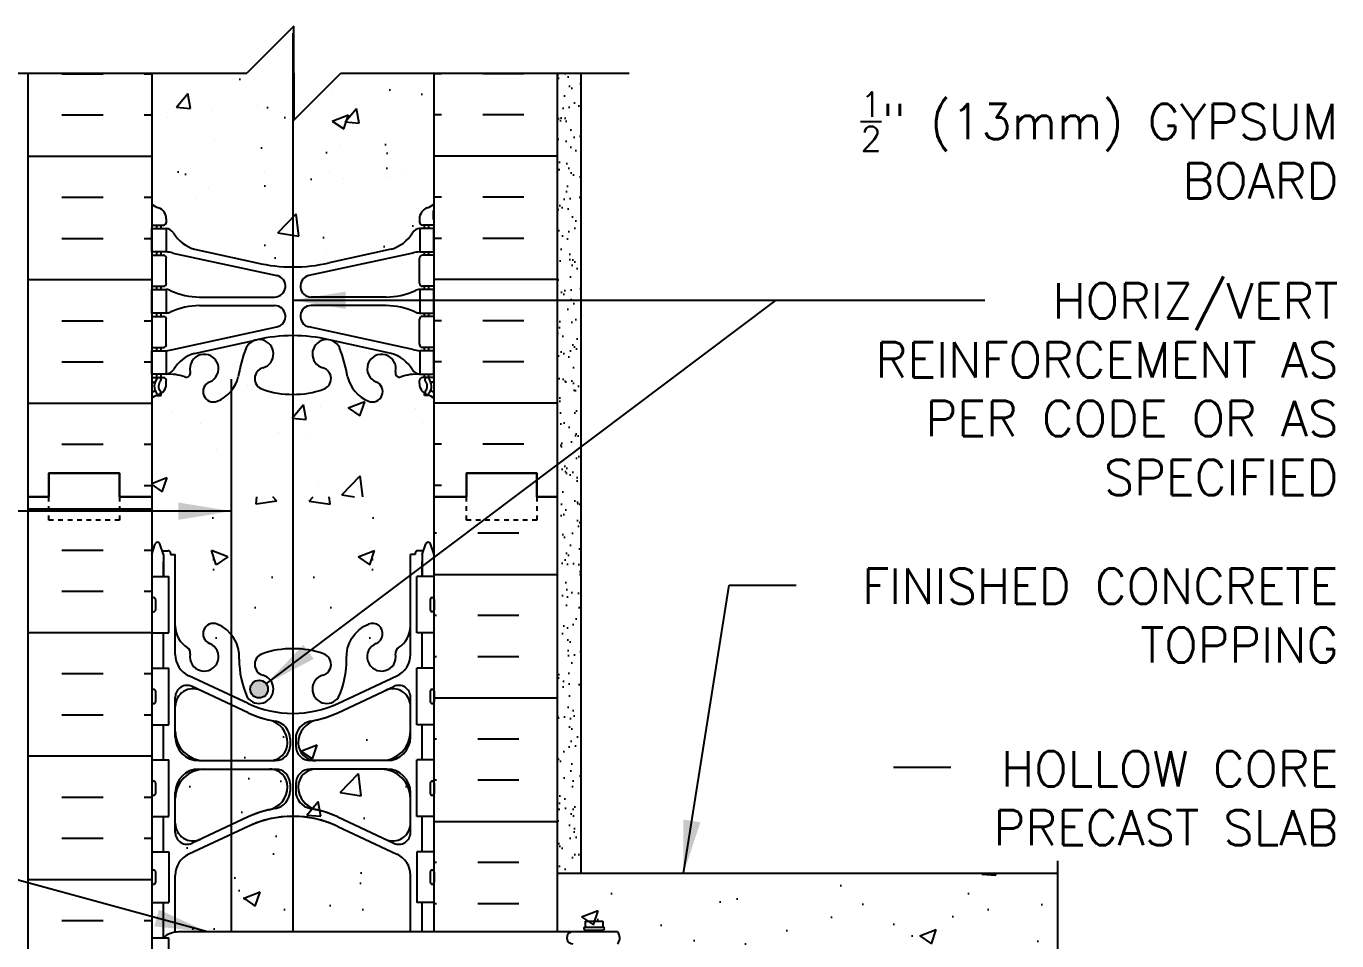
# Model space of a CAD drawing. Header units: inches. Extents: x 71.8 to 123.4, y 107.2 to 174.4.
# Drawn here: x 95.51 to 123.37, y 154.96 to 174.4 of the extents above; entities that cross this region are included whole.
import ezdxf

# ---------------------------------------------------------------- set-up
doc = ezdxf.new("R2010")
doc.units = ezdxf.units.IN
doc.header["$LTSCALE"] = 0.5
doc.header["$MEASUREMENT"] = 0
doc.linetypes.add('DASHED2', pattern=[0.375, 0.25, -0.125])
for name, color, linetype in [('HATCH', 12, 'Continuous'), ('line25', 2, 'Continuous'), ('LINE3', 3, 'Continuous'), ('LINE50', 5, 'Continuous'), ('LINE9', 9, 'Continuous'), ('TEXT', 4, 'Continuous'), ('Web_Edge', 9, 'Continuous')]:
    doc.layers.add(name, color=color, linetype=linetype)
doc.styles.add('DIM', font='romans.shx', dxfattribs={"width": 0.7})
doc.styles.add('ROMANS', font='romans.shx', dxfattribs={"height": 0.75})
doc.dimstyles.new('ext_12', dxfattribs={"dimscale": 12, "dimtxt": 0.09375, "dimasz": 0.09375, "dimexe": 0.09375, "dimexo": 0.0625, "dimgap": 0.0625, "dimtad": 1, "dimdec": 1, "dimzin": 3, "dimdsep": 46, "dimlunit": 4, "dimtxsty": 'DIM', "dimcen": 0.09, "dimdle": 0.09375, "dimclrt": 4, "dimadec": 0, "dimazin": 0, "dimtfac": 1, "dimtdec": 1, "dimtmove": 2, "dimatfit": 3, "dimfxl": 1, "dimfrac": 2, "dimtolj": 1, "dimtzin": 0, "dimarcsym": 0})
pattern_1 = [(50, (-1e-14, -0.5), (3.5863, -0.31376), [0.375, -4.125]), (355, (-1e-14, -0.5), (-0.69376, 3.76096), [0.3, -3.3]), (100.4514, (0.299, -0.526), (2.89255, 3.4472), [0.3187, -3.50571]), (46.1842, (-1e-14, 0.5), (5.33621, -0.8276), [0.5625, -6.1875]), (96.6356, (0.4447, 0.431), (4.67331, 4.87059), [0.47805, -5.25856]), (351.1842, (-1e-14, 0.5), (4.67331, 4.8706), [0.45, -4.95]), (21, (0.5, 0.25), (2.984535, -2.013094), [0.375, -4.125]), (326, (0.5, 0.25), (1.21658, 3.62575), [0.3, -3.3]), (71.4514, (0.7487, 0.0822), (4.20111, 1.61265), [0.3187, -3.50571]), (37.5, (-1e-14, -0.5), (0.060799, 1.664469), [0, -3.26, 0, -3.35, 0, -3.3125]), (7.5, (-1e-14, -0.5), (1.315348, 1.972059), [0, -1.91, 0, -3.185, 0, -1.2625]), (327.5, (-1.115, -0.5), (2.669112, -0.112774), [0, -1.25, 0, -3.9, 0, -5.175]), (317.5, (-1.615, -0.5), (2.91593, 0.500525), [0, -1.625, 0, -2.59, 0, -3.675])]

msp = doc.modelspace()

# ---------------------------------------------------------------- hatches: boundary and pattern name
at = {"layer": 'HATCH'}
h = msp.add_hatch(dxfattribs=at)
h.set_pattern_fill('AR-CONC', color=256, scale=0.5)
h.paths.add_polyline_path([(102.603, 141.285), (101.946, 141.429, 0.057795), (101.178, 141.518, 0.057795), (100.41, 141.429), (99.866, 141.309), (99.866, 133.493), (100.41, 133.373, 0.057795), (101.178, 133.284, 0.057795), (101.946, 133.373), (102.603, 133.518)])
h.paths.add_polyline_path([(104.178, 140.182, 0.082415), (104.035, 140.262, -0.317837), (103.868, 140.497), (103.868, 140.565, -0.414214), (103.931, 140.627), (103.978, 140.627), (103.978, 140.697), (103.873, 140.697, -0.188973), (103.717, 140.792, 0.196323), (103.268, 141.138), (102.603, 141.285), (102.603, 133.518), (103.268, 133.664, 0.196323), (103.717, 134.01, -0.188973), (103.873, 134.105), (103.978, 134.105), (103.978, 134.175), (103.931, 134.175, -0.414214), (103.868, 134.237), (103.868, 134.305, -0.317837), (104.035, 134.541, 0.082415), (104.178, 134.62)])
h.paths.add_polyline_path([(99.866, 141.309), (99.088, 141.138, 0.196323), (98.639, 140.792, -0.188973), (98.483, 140.697), (98.378, 140.697), (98.378, 140.627), (98.426, 140.627, -0.414214), (98.488, 140.565), (98.488, 140.497, -0.317837), (98.321, 140.262, 0.082415), (98.178, 140.182), (98.178, 134.62, 0.082415), (98.321, 134.541, -0.317837), (98.488, 134.305), (98.488, 134.237, -0.414214), (98.426, 134.175), (98.378, 134.175), (98.378, 134.105), (98.483, 134.105, -0.188973), (98.639, 134.01, 0.196323), (99.088, 133.664), (99.866, 133.493)])
h.paths.add_polyline_path([(101.521, 146.962, 0.319056), (101.276, 146.875, 0.520567), (100.594, 146.875, 0.520567), (100.2, 146.862, 0.329565), (99.866, 146.974), (99.866, 144.155, -0.115933), (100.018, 143.85, 0.053157), (100.184, 143.236, 1.553132), (100.542, 143.66, -0.735593), (100.53, 144.119, -0.082755), (101.178, 144.227, -0.043048), (101.521, 144.197)])
h.paths.add_polyline_path([(104.178, 146.401), (104.866, 146.401), (104.866, 146.901), (104.366, 146.901, -0.210932), (104.227, 146.962, 0.396716), (103.808, 146.875, 0.520567), (103.375, 146.875, 0.520567), (102.811, 146.875, 0.520567), (102.286, 146.875, 0.520567), (101.853, 146.875, 0.520567), (101.643, 146.875, 0.172809), (101.521, 146.962), (101.521, 144.197, -0.039566), (101.827, 144.119, -0.735593), (101.814, 143.66, 1.553132), (102.172, 143.236, 0.053157), (102.338, 143.85, -0.24438), (102.786, 144.371, -1), (102.95, 143.962, 2.182095), (103.36, 143.75, -0.601435), (103.479, 143.854, 0.10046), (103.873, 143.797), (103.978, 143.797), (103.978, 143.867), (103.931, 143.867, -0.414214), (103.868, 143.93), (103.868, 143.997, -0.249069), (103.978, 144.204), (103.978, 144.246), (104.068, 144.246, 0.064398), (104.178, 144.312)])
h.paths.add_polyline_path([(102.084, 143.367, -1), (101.709, 143.367, -1)], flags=16)
h.paths.add_polyline_path([(99.866, 146.974, 0.163032), (99.715, 146.862, 0.520567), (99.151, 146.862, 0.520567), (98.692, 146.862, 0.520567), (98.285, 146.902, 0.324963), (98.178, 146.938), (98.178, 146.401), (98.178, 144.312, 0.064398), (98.288, 144.246), (98.378, 144.246), (98.378, 144.204, -0.249069), (98.488, 143.997), (98.488, 143.93, -0.414214), (98.426, 143.867), (98.378, 143.867), (98.378, 143.797), (98.483, 143.797, 0.10046), (98.877, 143.854, -0.601435), (98.996, 143.75, 2.182095), (99.406, 143.962, -1), (99.57, 144.371, -0.124908), (99.866, 144.155)])
h.paths.add_polyline_path([(102.603, 130.537, -0.169845), (102.338, 130.952, 0.053157), (102.172, 131.566, 1.553132), (101.814, 131.142, -0.735593), (101.827, 130.684, -0.082755), (101.178, 130.576, -0.082755), (100.53, 130.684, -0.735593), (100.542, 131.142, 1.553132), (100.184, 131.566, 0.053157), (100.018, 130.952, -0.115933), (99.866, 130.647), (99.866, 128.401), (100.178, 128.401), (101.178, 129.401), (101.178, 128.401), (101.178, 127.401), (102.178, 128.401), (102.603, 128.401)])
h.paths.add_polyline_path([(104.178, 130.49, 0.064398), (104.068, 130.556), (103.978, 130.556), (103.978, 130.598, -0.249069), (103.868, 130.805), (103.868, 130.872, -0.414214), (103.931, 130.935), (103.978, 130.935), (103.978, 131.005), (103.873, 131.005, 0.10046), (103.479, 130.948, -0.601435), (103.36, 131.053, 2.182095), (102.95, 130.84, -1), (102.786, 130.431, -0.071564), (102.603, 130.537), (102.603, 128.401), (104.178, 128.401)])
h.paths.add_polyline_path([(99.866, 130.647, -0.124908), (99.57, 130.431, -1), (99.406, 130.84, 2.182095), (98.996, 131.053, -0.601435), (98.877, 130.948, 0.10046), (98.483, 131.005), (98.378, 131.005), (98.378, 130.935), (98.426, 130.935, -0.414214), (98.488, 130.872), (98.488, 130.805, -0.249069), (98.378, 130.598), (98.378, 130.556), (98.288, 130.556, 0.064398), (98.178, 130.49), (98.178, 128.401), (99.866, 128.401)])
h.paths.add_polyline_path([(104.178, 173.401), (102.199, 173.401), (101.178, 172.381), (101.178, 169.284, 0.057795), (101.946, 169.373), (103.268, 169.664, 0.196323), (103.717, 170.01, -0.188973), (103.873, 170.105), (103.978, 170.105), (103.978, 170.175), (103.931, 170.175, -0.414214), (103.868, 170.237), (103.868, 170.305, -0.317837), (104.035, 170.541, 0.082415), (104.178, 170.62)])
h.paths.add_polyline_path([(101.178, 174.25), (101.199, 174.401), (100.199, 173.401), (98.178, 173.401), (98.178, 170.62, 0.082415), (98.321, 170.541, -0.317837), (98.488, 170.305), (98.488, 170.237, -0.414214), (98.426, 170.175), (98.378, 170.175), (98.378, 170.105), (98.483, 170.105, -0.188973), (98.639, 170.01, 0.196323), (99.088, 169.664), (100.41, 169.373, 0.057795), (101.178, 169.284)])
h = msp.add_hatch(dxfattribs=at)
h.set_pattern_fill('AR-SAND', color=256, scale=0.25, style=0)
h.paths.add_polyline_path([(107.303, 173.401), (106.803, 173.401), (106.803, 167.312), (107.303, 167.312)])
h.paths.add_polyline_path([(106.803, 156.401), (107.303, 156.401), (107.303, 167.312), (106.803, 167.312)])
h = msp.add_hatch(dxfattribs=at)
h.set_pattern_fill('INSUL', color=256, scale=7, style=0)
h.set_pattern_definition([(0, (-2827.9834, -250.6084), (0, 2.625), []), (0, (-2827.9834, -249.7334), (0, 2.625), [0.875, -0.875]), (0, (-2827.9834, -248.8584), (0, 2.625), [0.875, -0.875])])
h.paths.add_polyline_path([(95.553, 146.401), (95.991, 146.401), (95.991, 146.901), (97.491, 146.901), (97.491, 146.401), (98.178, 146.401), (98.178, 164.401), (97.491, 164.401), (97.491, 164.901), (95.991, 164.901), (95.991, 164.401), (95.553, 164.401)])
h = msp.add_hatch(dxfattribs=at)
h.set_pattern_fill('AR-CONC', color=256, scale=0.5, style=0)
h.set_pattern_definition([(130, (202.3563, 0), (-3.5863, -0.31376), [0.375, -4.125]), (185, (202.3563, 0), (0.69376, 3.76096), [0.3, -3.3]), (79.5486, (202.0574, -0.026), (-2.89255, 3.4472), [0.3187, -3.50571]), (133.8158, (202.3563, 1), (-5.33621, -0.8276), [0.5625, -6.1875]), (83.3644, (201.9116, 0.931), (-4.67331, 4.87059), [0.47805, -5.25856]), (188.8158, (202.3563, 1), (-4.67331, 4.8706), [0.45, -4.95]), (159, (201.8563, 0.75), (-2.984535, -2.013094), [0.375, -4.125]), (214, (201.8563, 0.75), (-1.21658, 3.62575), [0.3, -3.3]), (108.5486, (201.6076, 0.5822), (-4.201113, 1.61265), [0.3187, -3.50571]), (142.5, (202.3563, 0), (-0.060799, 1.664469), [0, -3.26, 0, -3.35, 0, -3.3125]), (172.5, (202.3563, 0), (-1.315348, 1.972059), [0, -1.91, 0, -3.185, 0, -1.2625]), (212.5, (203.4713, 0), (-2.669112, -0.112774), [0, -1.25, 0, -3.9, 0, -5.175]), (222.5, (203.9713, 0), (-2.91593, 0.500525), [0, -1.625, 0, -2.59, 0, -3.675])])
h.paths.add_polyline_path([(99.406, 161.785, -2.127293), (98.994, 161.56, 0.31131), (98.937, 161.69, -0.258958), (98.678, 162.157), (98.678, 163.672), (98.578, 163.672), (98.578, 163.702, 0.414214), (98.528, 163.752), (98.402, 163.752), (98.353, 163.902, 0.6), (98.253, 163.902), (98.178, 163.672), (98.178, 164.401), (101.178, 164.401), (101.178, 161.672, 0.082755), (100.53, 161.564, 0.735593), (100.542, 161.106, -1.422913), (100.209, 160.639, -0.10488), (100.036, 161.451, 0.325306), (99.57, 162.193, 1)])
h = msp.add_hatch(dxfattribs=at)
h.set_pattern_fill('AR-CONC', color=256, scale=0.5, style=0)
h.paths.add_polyline_path([(102.95, 161.785, 2.127293), (103.362, 161.56, -0.31131), (103.419, 161.69, 0.258958), (103.678, 162.157), (103.678, 163.672), (103.778, 163.672), (103.778, 163.702, -0.414214), (103.828, 163.752), (103.954, 163.752), (104.003, 163.902, -0.6), (104.103, 163.902), (104.178, 163.672), (104.178, 164.401), (101.178, 164.401), (101.178, 161.672, -0.082755), (101.827, 161.564, -0.735593), (101.814, 161.106, 1.422913), (102.147, 160.639, 0.10488), (102.32, 161.451, -0.325306), (102.786, 162.193, -1)])
h = msp.add_hatch(dxfattribs=at)
h.set_pattern_fill('INSUL', color=256, scale=7, style=0)
h.set_pattern_definition([(180, (210.9813, 0), (0, 2.625), []), (180, (210.9813, 0.875), (0, 2.625), [0.875, -0.875]), (180, (210.9813, 1.75), (0, 2.625), [0.875, -0.875])])
h.paths.add_polyline_path([(104.178, 155.151), (106.803, 155.151), (106.803, 164.401), (106.116, 164.401), (106.116, 163.901), (104.616, 163.901), (104.616, 164.401), (104.178, 164.401)])
h = msp.add_hatch(dxfattribs=at)
h.set_pattern_fill('AR-CONC', color=256, scale=0.5, style=0)
h.set_pattern_definition(pattern_1)
h.paths.add_polyline_path([(100.155, 159.842), (99.212, 160.284, 0.549071), (98.678, 159.944), (98.678, 159.417, 0.414214), (99.303, 158.792), (100.155, 158.792)])
h = msp.add_hatch(dxfattribs=at)
h.set_pattern_fill('AR-CONC', color=256, scale=0.5, style=0)
h.set_pattern_definition(pattern_1)
h.paths.add_polyline_path([(103.053, 158.792, 0.414214), (103.678, 159.417), (103.678, 159.944, 0.549071), (103.144, 160.284), (102.132, 159.81, -0.051645), (101.694, 159.658, -0.001445), (101.681, 159.655, 0.350119), (101.293, 159.167, 0.413582), (101.668, 158.792)])
h = msp.add_hatch(dxfattribs=at)
h.set_pattern_fill('AR-CONC', color=256, scale=0.5, style=0)
h.set_pattern_definition(pattern_1)
h.paths.add_polyline_path([(100.155, 158.792), (100.688, 158.792, 0.085652), (100.814, 158.814, 0.316711), (101.063, 159.167, 0.350119), (100.675, 159.655, -0.053094), (100.224, 159.81), (100.155, 159.842)])
h = msp.add_hatch(dxfattribs=at)
h.set_pattern_fill('AR-CONC', color=256, scale=0.5, style=0)
h.set_pattern_definition(pattern_1)
h.paths.add_polyline_path([(99.983, 157.569), (100.155, 157.569), (100.155, 158.612), (99.303, 158.612, 0.414214), (98.678, 157.987), (98.678, 157.569)])
h = msp.add_hatch(dxfattribs=at)
h.set_pattern_fill('AR-CONC', color=256, scale=0.5, style=0)
h.set_pattern_definition(pattern_1)
h.paths.add_polyline_path([(100.155, 157.569), (100.169, 157.569), (100.224, 157.595, -0.053094), (100.675, 157.75, 0.182984), (100.97, 157.946, 0.157072), (101.063, 158.238, 0.413582), (100.688, 158.612), (100.155, 158.612)])
h = msp.add_hatch(dxfattribs=at)
h.set_pattern_fill('AR-CONC', color=256, scale=0.5, style=0)
h.set_pattern_definition(pattern_1)
h.paths.add_polyline_path([(102.132, 157.595), (103.144, 157.121, 0.549071), (103.678, 157.461), (103.678, 157.987, 0.414214), (103.053, 158.612), (101.668, 158.612, 0.117525), (101.499, 158.572, 0.282333), (101.293, 158.238, 0.350119), (101.681, 157.75, -0.053094)])
h = msp.add_hatch(dxfattribs=at)
h.set_pattern_fill('AR-CONC', color=256, scale=0.5, style=0)
h.paths.add_polyline_path([(100.155, 158.062), (100.155, 158.069), (99.983, 158.069), (98.678, 158.069), (98.678, 157.961, 0.551853), (99.215, 157.622, -0.002136), (99.212, 157.621)])
h = msp.add_hatch(dxfattribs=at)
h.set_pattern_fill('AR-CONC', color=256, scale=0.5, style=0)
h.paths.add_polyline_path([(100.155, 146.913, -0.057709), (100.2, 146.862, -0.368654), (100.5, 146.95), (100.5, 148.444, -0.215509), (101.178, 149.945), (101.178, 158.108, 0.109869), (100.224, 157.896), (100.155, 157.864)])
h = msp.add_hatch(dxfattribs=at)
h.set_pattern_fill('AR-CONC', color=256, scale=0.5, style=0)
h.paths.add_polyline_path([(104.587, 150.444), (104.654, 151.407, 0.932515), (104.707, 152.153), (104.899, 154.901), (103.813, 154.901), (103.678, 154.901), (103.678, 155.089), (103.558, 155.289), (103.558, 155.401), (103.558, 155.513), (103.678, 155.713), (103.678, 156.854, 0.291097), (103.39, 157.307), (102.132, 157.896, 0.093369), (101.325, 158.103, 0.016332), (101.178, 158.108), (101.178, 149.945, -0.18242), (102.5, 150.444)])
h = msp.add_hatch(dxfattribs=at)
h.set_pattern_fill('AR-CONC', color=256, scale=0.5, style=0)
h.paths.add_polyline_path([(100.155, 157.864), (98.966, 157.307, 0.291097), (98.678, 156.854), (98.678, 155.713), (98.798, 155.513), (98.798, 155.401), (98.798, 155.289), (98.678, 155.089), (98.678, 154.901), (98.543, 154.901), (98.543, 154.369), (99.096, 154.369), (100.155, 154.369)])
h = msp.add_hatch(dxfattribs=at)
h.set_pattern_fill('AR-CONC', color=256, scale=0.5, style=0)
h.paths.add_polyline_path([(106.803, 156.401), (106.803, 154.901), (117.433, 154.901), (117.433, 156.401)])
at = {"layer": 'LINE3'}
msp.add_hatch(color=256, dxfattribs=at).paths.add_polyline_path([(100.272, 160.313, 1), (100.647, 160.313, 1)])

# ---------------------------------------------------------------- linework, layer by layer
at = {"layer": 'HATCH'}
for p, q in [((96.267, 173.392), (97.142, 173.392)), ((98.017, 173.392), (98.178, 173.392)), ((104.34, 173.392), (104.178, 173.392)), ((106.09, 173.392), (105.215, 173.392)), ((102.017, 172.967), (102.017, 172.967)), ((96.267, 172.517), (97.142, 172.517)), ((98.017, 172.517), (98.178, 172.517)), ((98.523, 172.461), (98.523, 172.461)), ((99.449, 172.615), (99.449, 172.615)), ((100.416, 172.711), (100.416, 172.711)), ((104.34, 172.517), (104.178, 172.517)), ((106.09, 172.517), (105.215, 172.517)), ((99.514, 171.981), (99.514, 171.981)), ((95.553, 171.642), (98.178, 171.642)), ((102.183, 171.869), (102.183, 171.869)), ((106.803, 171.642), (104.178, 171.642)), ((100.569, 171.31), (100.569, 171.31)), ((101.956, 171.302), (101.956, 171.302)), ((102.259, 171.154), (102.259, 171.154)), ((103.238, 171.197), (103.238, 171.197)), ((103.51, 171.319), (103.51, 171.319)), ((99.389, 170.95), (99.389, 170.95)), ((96.267, 170.767), (97.142, 170.767)), ((98.017, 170.767), (98.178, 170.767)), ((99.101, 170.738), (99.101, 170.738)), ((104.34, 170.767), (104.178, 170.767)), ((106.09, 170.767), (105.215, 170.767)), ((96.267, 169.892), (97.142, 169.892)), ((98.017, 169.892), (98.178, 169.892)), ((104.34, 169.892), (104.178, 169.892)), ((106.09, 169.892), (105.215, 169.892)), ((101.895, 169.638), (101.895, 169.638)), ((95.553, 169.017), (98.178, 169.017)), ((106.803, 169.017), (104.178, 169.017)), ((96.267, 168.142), (97.142, 168.142)), ((98.017, 168.142), (98.178, 168.142)), ((104.34, 168.142), (104.178, 168.142)), ((106.09, 168.142), (105.215, 168.142)), ((96.267, 167.267), (97.142, 167.267)), ((98.017, 167.267), (98.178, 167.267)), ((104.34, 167.267), (104.178, 167.267)), ((106.09, 167.267), (105.215, 167.267)), ((100.215, 166.772), (100.215, 166.772)), ((95.553, 166.392), (98.178, 166.392)), ((101.164, 166.071), (101.405, 166.359)), ((101.463, 166.043), (101.405, 166.356)), ((102.353, 166.288), (102.704, 166.422)), ((102.602, 166.118), (102.704, 166.42)), ((106.803, 166.392), (104.178, 166.392)), ((98.6, 166.213), (98.6, 166.213)), ((101.164, 166.071), (101.463, 166.045)), ((101.269, 166.1), (101.269, 166.1)), ((101.773, 166.309), (101.773, 166.309)), ((102.353, 166.288), (102.602, 166.12)), ((103.784, 166.268), (103.784, 166.268)), ((99.206, 165.957), (99.206, 165.957)), ((100.868, 165.768), (100.868, 165.768)), ((103.938, 165.988), (103.938, 165.988)), ((96.267, 165.517), (97.142, 165.517)), ((98.017, 165.517), (98.178, 165.517)), ((101.458, 165.652), (101.458, 165.652)), ((104.34, 165.517), (104.178, 165.517)), ((106.09, 165.517), (105.215, 165.517)), ((98.313, 165.238), (98.313, 165.238)), ((99.564, 165.403), (99.564, 165.403)), ((98.017, 164.642), (98.178, 164.642)), ((98.178, 164.685), (98.502, 164.81)), ((98.178, 164.658), (98.401, 164.508)), ((98.401, 164.505), (98.503, 164.808)), ((101.713, 164.645), (101.713, 164.645)), ((102.221, 164.442), (102.61, 164.848)), ((102.662, 164.401), (102.611, 164.846)), ((104.34, 164.642), (104.178, 164.642)), ((102.221, 164.442), (102.486, 164.401))]:
    msp.add_line(p, q, dxfattribs=at)
at = {"layer": 'line25'}
for p, q in [((98.178, 173.401), (98.178, 164.401)), ((104.178, 164.401), (104.178, 173.401)), ((98.178, 164.401), (98.178, 146.401)), ((104.178, 155.151), (104.178, 164.401)), ((98.178, 162.706), (98.543, 162.706)), ((98.543, 161.506), (98.543, 162.706)), ((104.178, 162.706), (103.813, 162.706)), ((103.813, 161.506), (103.813, 162.706)), ((98.178, 161.506), (98.543, 161.506)), ((104.178, 161.506), (103.813, 161.506)), ((98.178, 160.756), (98.543, 160.756)), ((98.543, 159.556), (98.543, 160.756)), ((103.813, 159.556), (103.813, 160.756)), ((104.178, 160.756), (103.813, 160.756)), ((98.178, 159.556), (98.543, 159.556)), ((104.178, 159.556), (103.813, 159.556)), ((98.178, 158.806), (98.543, 158.806)), ((98.543, 157.606), (98.543, 158.806)), ((104.178, 158.806), (103.813, 158.806)), ((103.813, 157.606), (103.813, 158.806)), ((98.178, 157.606), (98.543, 157.606)), ((104.178, 157.606), (103.813, 157.606)), ((98.178, 156.856), (98.543, 156.856)), ((98.543, 156.856), (98.543, 155.776)), ((104.178, 156.856), (103.813, 156.856)), ((103.813, 156.856), (103.813, 155.776)), ((98.178, 155.776), (98.543, 155.776)), ((104.178, 155.776), (103.813, 155.776)), ((98.178, 155.026), (98.543, 155.026)), ((98.178, 155.026), (98.543, 155.026)), ((98.178, 155.026), (98.543, 155.026)), ((98.178, 155.026), (98.543, 155.026)), ((98.178, 155.026), (98.543, 155.026)), ((98.543, 153.946), (98.543, 155.026))]:
    msp.add_line(p, q, dxfattribs=at)
at = {"layer": 'LINE3'}
for p, q in [((101.178, 174.25), (101.178, 155.151)), ((99.866, 166.9), (99.866, 155.151))]:
    msp.add_line(p, q, dxfattribs=at)
msp.add_circle((100.46, 160.313), 0.188, dxfattribs=at)
at = {"layer": 'LINE50'}
for p, q in [((95.553, 164.401), (95.553, 173.401)), ((106.803, 164.401), (106.803, 173.401)), ((95.553, 146.401), (95.553, 164.401)), ((106.803, 155.151), (106.803, 164.401)), ((107.608, 155.401), (107.608, 155.401))]:
    msp.add_line(p, q, dxfattribs=at)
for points in [[(95.553, 164.401), (95.991, 164.401), (95.991, 164.901), (97.491, 164.901), (97.491, 164.401), (98.178, 164.401)], [(98.178, 164.401), (97.491, 164.401), (97.491, 164.901), (95.991, 164.901), (95.991, 164.401), (95.553, 164.401)], [(106.803, 164.401), (106.366, 164.401), (106.366, 164.901), (104.866, 164.901), (104.866, 164.401), (104.178, 164.401)], [(104.178, 164.401), (104.866, 164.401), (104.866, 164.901), (106.366, 164.901), (106.366, 164.401), (106.803, 164.401)]]:
    msp.add_lwpolyline(points, dxfattribs=at)
at = {"layer": 'LINE9'}
for p, q in [((101.199, 174.401), (100.199, 173.401)), ((101.199, 173.401), (101.199, 174.401)), ((94.074, 173.401), (100.199, 173.401)), ((101.199, 172.401), (102.199, 173.401)), ((101.199, 173.401), (101.199, 172.401)), ((102.199, 173.401), (108.324, 173.401)), ((107.303, 156.401), (107.303, 173.401)), ((98.178, 163.172), (98.253, 163.402)), ((98.428, 163.172), (98.353, 163.402)), ((98.402, 163.252), (98.528, 163.252)), ((103.954, 163.252), (103.828, 163.252)), ((103.928, 163.172), (104.003, 163.402)), ((104.178, 163.172), (104.103, 163.402)), ((98.428, 163.172), (98.428, 162.706)), ((98.578, 163.202), (98.578, 163.172)), ((98.578, 163.202), (98.578, 163.202)), ((98.578, 163.172), (98.678, 163.172)), ((98.678, 161.05), (98.678, 163.172)), ((103.778, 163.172), (103.678, 163.172)), ((103.678, 161.05), (103.678, 163.172)), ((103.778, 163.202), (103.778, 163.172)), ((103.778, 163.202), (103.778, 163.202)), ((103.928, 163.172), (103.928, 162.706)), ((98.178, 162.216), (98.178, 161.996)), ((98.178, 162.161), (98.178, 162.161)), ((98.218, 162.256), (98.218, 162.256)), ((98.258, 162.216), (98.258, 161.996)), ((104.098, 162.216), (104.098, 161.996)), ((104.098, 162.161), (104.098, 162.161)), ((104.138, 162.256), (104.138, 162.256)), ((104.178, 162.216), (104.178, 161.996)), ((98.178, 162.051), (98.178, 162.051)), ((98.218, 161.956), (98.218, 161.956)), ((104.098, 162.051), (104.098, 162.051)), ((104.138, 161.956), (104.138, 161.956)), ((100.224, 160.009), (98.966, 160.598)), ((100.224, 160.009), (98.966, 160.598)), ((102.132, 160.009), (103.39, 160.598)), ((102.132, 160.009), (103.39, 160.598)), ((98.178, 160.266), (98.178, 160.046)), ((98.178, 160.211), (98.178, 160.211)), ((98.218, 160.306), (98.218, 160.306)), ((98.258, 160.266), (98.258, 160.046)), ((100.224, 159.81), (99.034, 160.367)), ((100.224, 159.81), (99.034, 160.367)), ((102.132, 159.81), (103.322, 160.367)), ((102.132, 159.81), (103.322, 160.367)), ((104.098, 160.266), (104.098, 160.046)), ((104.098, 160.211), (104.098, 160.211)), ((104.138, 160.306), (104.138, 160.306)), ((104.178, 160.266), (104.178, 160.046)), ((98.178, 160.101), (98.178, 160.101)), ((98.218, 160.006), (98.218, 160.006)), ((98.678, 159.292), (98.678, 160.141)), ((103.678, 159.292), (103.678, 160.141)), ((104.098, 160.101), (104.098, 160.101)), ((104.138, 160.006), (104.138, 160.006)), ((101.063, 159.167), (101.063, 159.168)), ((101.118, 159.259), (101.118, 159.105)), ((101.238, 159.259), (101.238, 159.105)), ((101.293, 159.167), (101.293, 159.168)), ((99.178, 158.792), (100.806, 158.792)), ((99.178, 158.792), (100.688, 158.792)), ((103.178, 158.792), (101.551, 158.792)), ((103.178, 158.792), (101.668, 158.792)), ((99.178, 158.612), (100.806, 158.612)), ((99.178, 158.612), (100.688, 158.612)), ((103.178, 158.612), (101.551, 158.612)), ((103.178, 158.612), (101.668, 158.612)), ((98.178, 158.316), (98.178, 158.096)), ((98.178, 158.261), (98.178, 158.261)), ((98.218, 158.356), (98.218, 158.356)), ((98.258, 158.316), (98.258, 158.096)), ((101.118, 158.3), (101.118, 158.146)), ((101.238, 158.3), (101.238, 158.146)), ((104.098, 158.316), (104.098, 158.096)), ((104.098, 158.261), (104.098, 158.261)), ((104.138, 158.356), (104.138, 158.356)), ((104.178, 158.316), (104.178, 158.096)), ((98.178, 158.151), (98.178, 158.151)), ((98.218, 158.056), (98.218, 158.056)), ((98.678, 157.264), (98.678, 158.112)), ((103.678, 157.264), (103.678, 158.112)), ((104.098, 158.151), (104.098, 158.151)), ((104.138, 158.056), (104.138, 158.056)), ((100.224, 157.595), (99.034, 157.038)), ((100.224, 157.595), (99.034, 157.038)), ((102.132, 157.595), (103.322, 157.038)), ((102.132, 157.595), (103.322, 157.038)), ((100.224, 157.396), (98.966, 156.807)), ((100.224, 157.396), (98.966, 156.807)), ((102.132, 157.396), (103.39, 156.807)), ((102.132, 157.396), (103.39, 156.807)), ((98.178, 156.426), (98.178, 156.206)), ((98.178, 156.371), (98.178, 156.371)), ((98.218, 156.466), (98.218, 156.466)), ((98.258, 156.426), (98.258, 156.206)), ((98.678, 155.146), (98.678, 156.354)), ((103.678, 155.151), (103.678, 156.354)), ((104.098, 156.426), (104.098, 156.206)), ((104.098, 156.371), (104.098, 156.371)), ((104.138, 156.466), (104.138, 156.466)), ((104.178, 156.426), (104.178, 156.206)), ((106.803, 156.401), (117.433, 156.401)), ((98.178, 156.261), (98.178, 156.261)), ((98.218, 156.166), (98.218, 156.166)), ((104.098, 156.261), (104.098, 156.261)), ((104.138, 156.166), (104.138, 156.166)), ((107.394, 155.379), (107.394, 155.254)), ((107.394, 155.379), (107.769, 155.379)), ((107.394, 155.254), (107.769, 155.254)), ((107.394, 155.191), (107.769, 155.191)), ((107.394, 155.191), (107.769, 155.191)), ((107.487, 155.151), (107.487, 155.191)), ((107.675, 155.151), (107.675, 155.191)), ((107.769, 155.379), (107.769, 155.254)), ((108.078, 155.151), (98.744, 155.151))]:
    msp.add_line(p, q, dxfattribs=at)
at = {"layer": 'LINE9', "linetype": 'DASHED2', "ltscale": 0.15}
for points in [[(97.491, 164.401), (97.491, 164.401), (97.491, 163.901), (95.991, 163.901), (95.991, 164.401), (95.991, 164.401)], [(97.491, 164.401), (97.491, 164.401), (97.491, 163.901), (95.991, 163.901), (95.991, 164.401), (95.991, 164.401)], [(106.366, 164.401), (106.366, 164.401), (106.366, 163.901), (104.866, 163.901), (104.866, 164.401), (104.866, 164.401)], [(106.366, 164.401), (106.366, 164.401), (106.366, 163.901), (104.866, 163.901), (104.866, 164.401), (104.866, 164.401)]]:
    msp.add_lwpolyline(points, dxfattribs=at)
at = {"layer": 'LINE9'}
for points in [[(98.428, 162.706), (98.428, 163.022)], [(103.928, 162.706), (103.928, 163.022)], [(98.428, 160.756), (98.428, 161.506)], [(103.928, 160.756), (103.928, 161.506)], [(98.428, 158.806), (98.428, 159.556)], [(103.928, 158.806), (103.928, 159.556)], [(98.428, 156.856), (98.428, 157.606)], [(103.928, 156.856), (103.928, 157.606)], [(117.433, 156.66), (117.433, 150.901), (116.433, 149.901), (117.433, 149.901), (118.433, 149.901), (117.433, 148.901), (117.433, 145.276)], [(98.428, 155.026), (98.428, 155.776)], [(103.928, 155.151), (103.928, 155.776)]]:
    msp.add_lwpolyline(points, dxfattribs=at)
for points in [[(100.036, 160.951, 0.325312), (99.57, 161.693)], [(102.32, 160.951, -0.325312), (102.786, 161.693)]]:
    msp.add_lwpolyline(points, format="xyb", dxfattribs=at)
for centre, radius, start, end in [((98.303, 163.376), 0.0567, 28.0725, 151.9275), ((98.528, 163.202), 0.05, 0, 90), ((103.828, 163.202), 0.05, 90, 180), ((104.053, 163.376), 0.0567, 28.0725, 151.9275), ((98.218, 162.216), 0.04, 90, 180), ((98.218, 162.216), 0.04, 0, 90), ((104.138, 162.216), 0.04, 90, 180), ((104.138, 162.216), 0.04, 0, 90), ((98.218, 161.996), 0.04, 180, 270), ((98.218, 161.996), 0.04, 270, 0), ((104.138, 161.996), 0.04, 180, 270), ((104.138, 161.996), 0.04, 270, 0), ((99.228, 161.657), 0.55, 180, 238.0732), ((99.488, 161.489), 0.22, 68.1963, 248.1963), ((102.868, 161.489), 0.22, 291.8037, 111.8037), ((103.128, 161.657), 0.55, 301.9268, 0), ((99.178, 161.05), 0.5, 180, 244.9204), ((98.871, 161.084), 0.125, 348.9056, 58.0732), ((99.293, 161.001), 0.305, 168.9056, 68.1963), ((100.607, 160.837), 0.24, 108.923, 254.2747), ((101.178, 159.172), 2, 90, 108.923), ((101.178, 159.172), 2, 71.077, 90), ((101.749, 160.837), 0.24, 285.7253, 71.077), ((103.063, 161.001), 0.305, 111.8037, 11.0944), ((103.485, 161.084), 0.125, 121.9268, 191.0944), ((103.178, 161.05), 0.5, 295.0796, 0), ((102.036, 160.951), 2, 180.0146, 203.9638), ((100.32, 160.951), 2, 336.0362, 359.9854), ((100.46, 160.313), 0.305, 214.6703, 74.2747), ((101.897, 160.313), 0.305, 105.7253, 325.3297), ((98.218, 160.266), 0.04, 90, 180), ((98.218, 160.266), 0.04, 0, 90), ((98.928, 160.141), 0.25, 64.9204, 180), ((99.053, 159.944), 0.375, 64.9204, 180), ((99.053, 159.944), 0.375, 64.9204, 180), ((103.303, 159.944), 0.375, 0, 115.0796), ((103.303, 159.944), 0.375, 0, 115.0796), ((103.428, 160.141), 0.25, 0, 115.0796), ((104.138, 160.266), 0.04, 90, 180), ((104.138, 160.266), 0.04, 0, 90), ((98.218, 160.046), 0.04, 180, 270), ((98.218, 160.046), 0.04, 270, 0), ((101.178, 162.047), 2.25, 244.9204, 270), ((101.178, 162.047), 2.25, 270, 295.0796), ((104.138, 160.046), 0.04, 180, 270), ((104.138, 160.046), 0.04, 270, 0), ((101.178, 161.848), 2.25, 244.9204, 260.4613), ((101.178, 161.848), 2.25, 244.9204, 256.7462), ((100.563, 159.168), 0.5, 0, 77.0773), ((100.743, 159.259), 0.375, 360, 80.4613), ((101.613, 159.259), 0.375, 99.5387, 180), ((101.793, 159.168), 0.5, 102.9227, 180), ((101.178, 161.848), 2.25, 279.5387, 295.0796), ((101.178, 161.848), 2.25, 283.2538, 295.0796), ((99.303, 159.417), 0.625, 180, 270), ((99.303, 159.417), 0.625, 180, 270), ((103.053, 159.417), 0.625, 270, 0), ((103.053, 159.417), 0.625, 270, 0), ((99.178, 159.292), 0.5, 180, 270), ((99.178, 159.292), 0.5, 180, 270), ((100.688, 159.167), 0.375, 270, 0), ((100.806, 159.105), 0.312, 270, 0), ((101.551, 159.105), 0.312, 180, 270), ((101.668, 159.167), 0.375, 180, 270), ((103.178, 159.292), 0.5, 270, 0), ((103.178, 159.292), 0.5, 270, 0), ((100.688, 159.167), 0.375, 270, 289.5821), ((101.668, 159.167), 0.375, 250.4179, 270), ((99.303, 157.987), 0.625, 90, 180), ((99.178, 158.112), 0.5, 90, 180), ((99.303, 157.987), 0.625, 90, 180), ((99.178, 158.112), 0.5, 90, 180), ((100.688, 158.237), 0.375, 0, 90), ((100.688, 158.237), 0.375, 63.1882, 90), ((100.806, 158.3), 0.312, 0, 90), ((101.551, 158.3), 0.312, 90, 180), ((101.668, 158.237), 0.375, 90, 180), ((101.668, 158.237), 0.375, 90, 116.8118), ((103.053, 157.987), 0.625, 360, 90), ((103.053, 157.987), 0.625, 360, 90), ((103.178, 158.112), 0.5, 0, 90), ((103.178, 158.112), 0.5, 0, 90), ((98.218, 158.316), 0.04, 90, 180), ((98.218, 158.316), 0.04, 0, 90), ((100.563, 158.237), 0.5, 282.9227, 0), ((101.793, 158.237), 0.5, 180, 257.0773), ((104.138, 158.316), 0.04, 90, 180), ((104.138, 158.316), 0.04, 0, 90), ((98.218, 158.096), 0.04, 180, 270), ((98.218, 158.096), 0.04, 270, 0), ((100.743, 158.146), 0.375, 279.5387, 0), ((101.613, 158.146), 0.375, 180, 260.4613), ((104.138, 158.096), 0.04, 180, 270), ((104.138, 158.096), 0.04, 270, 0), ((101.178, 155.557), 2.25, 99.5387, 115.0796), ((101.178, 155.557), 2.25, 102.9227, 115.0796), ((100.563, 158.237), 0.5, 282.9227, 324.4006), ((101.793, 158.237), 0.5, 215.5994, 257.0773), ((101.178, 155.557), 2.25, 64.9204, 80.4613), ((101.178, 155.557), 2.25, 64.9204, 77.0773), ((99.053, 157.461), 0.375, 180, 295.0796), ((99.053, 157.461), 0.375, 180, 295.0796), ((101.178, 155.358), 2.25, 90, 115.0796), ((101.178, 155.358), 2.25, 93.7428, 115.0796), ((101.178, 155.358), 2.25, 64.9204, 90), ((101.178, 155.358), 2.25, 64.9204, 86.2572), ((103.303, 157.461), 0.375, 244.9204, 360), ((103.303, 157.461), 0.375, 244.9204, 360), ((98.928, 157.264), 0.25, 180, 295.0796), ((103.428, 157.264), 0.25, 244.9204, 0), ((99.178, 156.354), 0.5, 115.0796, 180), ((103.178, 156.354), 0.5, 0, 64.9204), ((98.218, 156.426), 0.04, 90, 180), ((98.218, 156.426), 0.04, 0, 90), ((104.138, 156.426), 0.04, 90, 180), ((104.138, 156.426), 0.04, 0, 90), ((98.218, 156.206), 0.04, 180, 270), ((98.218, 156.206), 0.04, 270, 0), ((104.138, 156.206), 0.04, 180, 270), ((104.138, 156.206), 0.04, 270, 0), ((107.394, 155.222), 0.0312, 90, 270), ((107.769, 155.222), 0.0312, 270, 90), ((98.748, 154.652), 0.499, 89.3543, 131.4529), ((107.126, 155.026), 0.125, 89.3947, 270.6053), ((107.941, 155.025), 0.186, 318.1805, 42.6425)]:
    msp.add_arc(centre, radius, start, end, dxfattribs=at)
at = {"layer": 'TEXT'}
msp.add_line((115.163, 158.646), (113.945, 158.646), dxfattribs=at)
for points in [[(96.977, 172.561, 0, 0.36, 0), (95.897, 172.561, 0, 0, 0), (84.837, 172.561, 0, 0, 0)], [(107.192, 172.428, 0, 0.36, 0), (108.272, 172.428, 0, 0, 0), (111.689, 172.428, 0, 0, 0)], [(113.945, 153.495, 0, 0.36, 0), (113.945, 154.575, 0, 0, 0), (113.945, 158.646, 0, 0, 0)]]:
    msp.add_lwpolyline(points, format="xyseb", dxfattribs=at)
at = {"layer": 'Web_Edge'}
for p, q in [((98.188, 170.295), (98.188, 170.481)), ((98.488, 170.305), (98.488, 170.237)), ((103.868, 170.305), (103.868, 170.237)), ((104.168, 170.295), (104.168, 170.481)), ((98.178, 170.175), (98.426, 170.175)), ((98.288, 170.105), (98.288, 170.175)), ((98.378, 170.105), (98.378, 170.175)), ((104.178, 170.175), (103.931, 170.175)), ((103.978, 170.105), (103.978, 170.175)), ((104.068, 170.105), (104.068, 170.175)), ((99.088, 169.664), (100.41, 169.373)), ((103.268, 169.664), (101.946, 169.373)), ((98.178, 169.535), (98.426, 169.535)), ((98.288, 169.535), (98.288, 169.605)), ((98.378, 169.535), (98.378, 169.605)), ((98.488, 168.937), (98.488, 169.472)), ((98.627, 169.581), (100.838, 169.1)), ((103.729, 169.581), (101.518, 169.1)), ((103.868, 168.937), (103.868, 169.472)), ((104.178, 169.535), (103.931, 169.535)), ((103.978, 169.535), (103.978, 169.605)), ((104.068, 169.535), (104.068, 169.605)), ((98.178, 168.875), (98.426, 168.875)), ((98.288, 168.805), (98.288, 168.875)), ((98.378, 168.805), (98.378, 168.875)), ((104.178, 168.875), (103.931, 168.875)), ((103.978, 168.805), (103.978, 168.875)), ((104.068, 168.805), (104.068, 168.875)), ((99.193, 168.645), (100.789, 168.645)), ((103.163, 168.645), (101.567, 168.645)), ((98.288, 168.235), (98.288, 168.305)), ((98.378, 168.235), (98.378, 168.305)), ((99.193, 168.465), (100.789, 168.465)), ((103.163, 168.465), (101.567, 168.465)), ((103.978, 168.235), (103.978, 168.305)), ((104.068, 168.235), (104.068, 168.305)), ((98.178, 168.235), (98.426, 168.235)), ((98.488, 167.637), (98.488, 168.172)), ((98.627, 167.529), (100.838, 168.01)), ((103.729, 167.529), (101.518, 168.01)), ((103.868, 167.637), (103.868, 168.172)), ((104.178, 168.235), (103.931, 168.235)), ((99.088, 167.446), (100.41, 167.737)), ((103.268, 167.446), (101.946, 167.737)), ((98.178, 167.575), (98.426, 167.575)), ((98.288, 167.505), (98.288, 167.575)), ((98.378, 167.505), (98.378, 167.575)), ((104.178, 167.575), (103.931, 167.575)), ((103.978, 167.505), (103.978, 167.575)), ((104.068, 167.505), (104.068, 167.575)), ((98.178, 166.935), (98.426, 166.935)), ((98.288, 166.935), (98.288, 167.005)), ((98.378, 166.935), (98.378, 167.005)), ((98.488, 166.805), (98.488, 166.872)), ((103.868, 166.805), (103.868, 166.872)), ((104.178, 166.935), (103.931, 166.935)), ((103.978, 166.935), (103.978, 167.005)), ((104.068, 166.935), (104.068, 167.005)), ((98.178, 166.835), (98.22, 166.835)), ((98.378, 166.556), (98.378, 166.598)), ((103.978, 166.556), (103.978, 166.598)), ((104.178, 166.835), (104.136, 166.835)), ((98.288, 166.556), (98.378, 166.556)), ((104.068, 166.556), (103.978, 166.556))]:
    msp.add_line(p, q, dxfattribs=at)
for points in [[(98.183, 170.105), (98.483, 170.105), (98.483, 169.605), (98.183, 169.605)], [(104.173, 170.105), (103.873, 170.105), (103.873, 169.605), (104.173, 169.605)], [(98.183, 168.805), (98.483, 168.805), (98.483, 168.305), (98.183, 168.305)], [(104.173, 168.805), (103.873, 168.805), (103.873, 168.305), (104.173, 168.305)], [(98.183, 167.505), (98.483, 167.505), (98.483, 167.005), (98.183, 167.005)], [(104.173, 167.505), (103.873, 167.505), (103.873, 167.005), (104.173, 167.005)]]:
    msp.add_lwpolyline(points, close=True, dxfattribs=at)
for centre, radius, start, end in [((98.488, 171.012), 0.5, 231.6833, 250.5288), ((98.488, 171.012), 0.6, 238.8907, 238.927), ((98.168, 170.481), 0.02, 360, 58.927), ((98.238, 170.305), 0.25, 0, 70.5288), ((104.118, 170.305), 0.25, 109.4712, 180), ((103.868, 171.012), 0.5, 289.4712, 308.3167), ((104.188, 170.481), 0.02, 121.073, 180), ((103.868, 171.012), 0.6, 301.073, 301.1093), ((98.168, 170.295), 0.02, 299.988, 360), ((98.426, 170.237), 0.0625, 270, 0), ((103.931, 170.237), 0.0625, 180, 270), ((104.188, 170.295), 0.02, 180, 240.012), ((98.44, 169.859), 0.25, 37.2777, 80.0823), ((99.288, 170.387), 0.75, 210.155, 254.5838), ((103.069, 170.387), 0.75, 285.4162, 329.845), ((103.916, 169.859), 0.25, 99.9177, 142.7223), ((98.426, 169.472), 0.0625, 0, 90), ((98.392, 168.609), 1, 76.4291, 84.7991), ((103.964, 168.609), 1, 95.2009, 103.5709), ((103.931, 169.472), 0.0625, 90, 180), ((101.178, 172.64), 3.356, 256.7692, 270), ((100.789, 168.875), 0.23, 270, 77.6055), ((101.178, 172.64), 3.356, 270, 283.2308), ((101.567, 168.875), 0.23, 102.3945, 270), ((98.426, 168.937), 0.0625, 270, 0), ((103.931, 168.937), 0.0625, 180, 270), ((98.479, 168.586), 0.219, 60.4937, 88.92), ((98.479, 168.586), 0.219, 60.4937, 88.92), ((99.223, 170.245), 1.6, 246.5673, 268.9203), ((99.223, 170.245), 1.6, 246.5673, 268.9203), ((103.133, 170.245), 1.6, 271.0797, 293.4327), ((103.133, 170.245), 1.6, 271.0797, 293.4327), ((103.877, 168.586), 0.219, 91.08, 119.5063), ((103.877, 168.586), 0.219, 91.08, 119.5063), ((98.479, 168.524), 0.219, 271.08, 299.5063), ((99.223, 166.865), 1.6, 91.0797, 113.4327), ((100.789, 168.235), 0.23, 282.3945, 90), ((101.567, 168.235), 0.23, 90, 257.6055), ((103.133, 166.865), 1.6, 66.5673, 88.9203), ((103.877, 168.524), 0.219, 240.4937, 268.92), ((98.426, 168.172), 0.0625, 0, 90), ((103.931, 168.172), 0.0625, 90, 180), ((100.46, 167.435), 0.305, 285.7253, 154.6218), ((101.178, 164.469), 3.356, 90, 103.2308), ((101.178, 164.469), 3.356, 76.7692, 90), ((101.897, 167.435), 0.305, 25.3782, 254.2747), ((98.426, 167.637), 0.0625, 270, 0), ((98.392, 168.501), 1, 275.2009, 283.5709), ((99.288, 166.723), 0.75, 105.4162, 149.845), ((99.293, 167.123), 0.305, 291.8037, 193.3205), ((102.981, 166.481), 3, 158.8016, 170.9727), ((99.375, 166.481), 3, 9.0273, 21.1984), ((103.063, 167.123), 0.305, 346.6795, 248.1963), ((103.069, 166.723), 0.75, 30.155, 74.5838), ((103.964, 168.501), 1, 256.4291, 264.7991), ((103.931, 167.637), 0.0625, 180, 270), ((98.482, 166.75), 0.25, 137.5391, 219.8855), ((98.331, 166.889), 0.045, 317.5391, 137.5391), ((98.426, 166.872), 0.0625, 360, 90), ((98.44, 167.251), 0.25, 279.9177, 322.7223), ((98.539, 166.007), 1, 70.0933, 93.2121), ((98.909, 167.032), 0.09, 251.1349, 13.3205), ((99.293, 167.123), 0.745, 291.8037, 346.7348), ((100.607, 166.911), 0.24, 105.7253, 251.077), ((101.749, 166.911), 0.24, 288.923, 74.2747), ((103.063, 167.123), 0.745, 193.2652, 248.1963), ((103.448, 167.032), 0.09, 166.6795, 288.8651), ((103.817, 166.007), 1, 86.7879, 109.9067), ((103.916, 167.251), 0.25, 217.2777, 260.0823), ((103.931, 166.872), 0.0625, 90, 180), ((104.026, 166.889), 0.045, 42.4609, 222.4609), ((103.874, 166.75), 0.25, 320.1145, 42.4609), ((98.488, 166.098), 0.6, 114.9252, 121.1093), ((98.22, 166.815), 0.02, 345.8459, 90), ((98.227, 166.66), 0.02, 294.9252, 19.2084), ((98.324, 166.619), 0.045, 218.552, 40.8121), ((98.238, 166.805), 0.25, 289.4712, 360), ((98.482, 166.75), 0.16, 137.5391, 219.9999), ((99.488, 166.635), 0.22, 111.8037, 291.8037), ((101.178, 168.576), 2, 251.077, 270), ((101.178, 168.576), 2, 270, 288.923), ((102.868, 166.635), 0.22, 248.1963, 68.1963), ((104.118, 166.805), 0.25, 180, 250.5288), ((104.032, 166.619), 0.045, 139.1879, 321.448), ((103.874, 166.75), 0.16, 320.0001, 42.4609), ((104.129, 166.66), 0.02, 160.7916, 245.0748), ((104.136, 166.815), 0.02, 90, 194.1541), ((103.868, 166.098), 0.6, 58.8907, 65.0748), ((98.488, 166.098), 0.5, 109.4712, 128.3167), ((103.868, 166.098), 0.5, 51.6833, 70.5288)]:
    msp.add_arc(centre, radius, start, end, dxfattribs=at)

# ---------------------------------------------------------------- texts
at = {"layer": 'TEXT', "char_height": 0.75, "width": 12.02995, "attachment_point": 6, "style": 'ROMANS'}
for s, insert in [('\\A1;{\\H0.7x;\\S1/2;}" (13mm) GYPSUM BOARD', (123.4, 171.873)), ('\\A1;HORIZ/VERT REINFORCEMENT AS PER CODE OR AS SPECIFIED', (123.4, 166.688)), ('\\A1;FINISHED CONCRETE TOPPING', (123.4, 161.875)), ('\\A1;HOLLOW CORE PRECAST SLAB', (123.4, 157.993))]:
    msp.add_mtext(s, dxfattribs=dict(at, insert=insert))

# ---------------------------------------------------------------- leaders
at = {"layer": 'TEXT'}
for points, override in [([(100.61, 160.425), (111.451, 168.577), (115.889, 168.577)], {"dimgap": 0.0625, "dimtad": 0}), ([(101.178, 168.577), (111.451, 168.577), (115.889, 168.577)], {"dimgap": 0.0625, "dimtad": 0}), ([(99.866, 164.094), (88.646, 164.094)], {"dimtad": 0}), ([(109.482, 156.401), (110.455, 162.523), (111.876, 162.523)], {"dimgap": 0.0625, "dimtad": 0}), ([(99.366, 155.151), (92.238, 157.102), (88.972, 157.102)], {"dimgap": 0.0625, "dimtad": 0})]:
    msp.add_leader(points, dimstyle='ext_12', override=override, dxfattribs=at)

doc.saveas('drawing.dxf')
